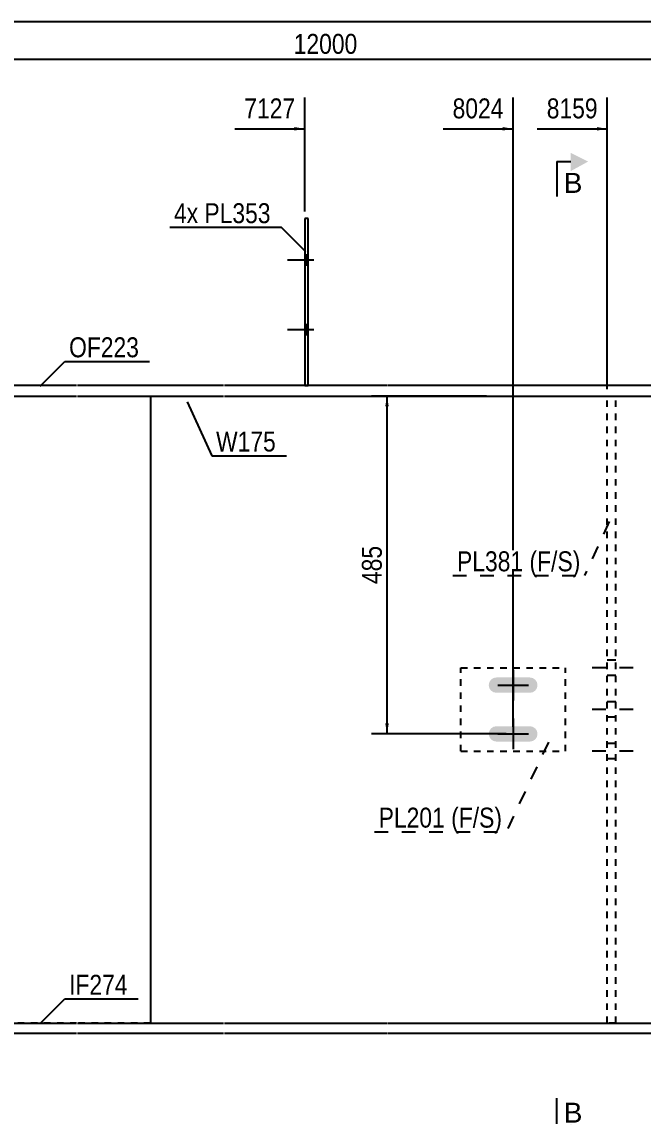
# Model space of a CAD drawing. Header units: millimetres. Extents: x -327 to 85, y -153 to 134.
# Drawn here: x -162.3 to -73.1, y -23.4 to 133.7 of the extents above; entities that cross this region are included whole.
import ezdxf

# ---------------------------------------------------------------- set-up
doc = ezdxf.new("R2010")
doc.units = ezdxf.units.MM
doc.linetypes.add('DXK_LINE_DOT1', pattern=[1.8814, 0.9407, -0.9407])
doc.linetypes.add('DXK_LINE_DOT2', pattern=[3.9198, 1.9599, -1.9599])
doc.styles.add('Arial', font='ARIAL.TTF', dxfattribs={"height": 0.2})
doc.styles.add('Arial Narrow', font='ARIALN.TTF', dxfattribs={"height": 0.2})

# ---------------------------------------------------------------- blocks, each defined once
blk = doc.blocks.new('Unknown-623351371-1210')
at = {"color": 5, "linetype": 'Continuous'}
blk.add_line((85.23, 133.7), (-324.77, 133.7), dxfattribs=at)
blk = doc.blocks.new('Part-623351371-1256 - 1231')
at = {"color": 2, "linetype": 'Continuous'}
for p, q in [((-164.95, 81.5), (-164.95, 80)), ((-154.45, 81.5), (-164.95, 81.5)), ((-133.35, 81.5), (-154.35, 81.5)), ((-109.9, 81.5), (-133.25, 81.5)), ((-49.83, 81.5), (-109.8, 81.5)), ((-25.12, 81.5), (-49.73, 81.5)), ((-25.12, 80), (-25.12, 81.5)), ((-164.95, 80), (-154.45, 80)), ((-154.35, 80), (-133.35, 80)), ((-133.25, 80), (-109.9, 80)), ((-109.8, 80), (-49.83, 80)), ((-49.73, 80), (-25.12, 80))]:
    blk.add_line(p, q, dxfattribs=at)
blk = doc.blocks.new('Bolt-623351371-1604 - 1231')
at = {"linetype": 'Continuous'}
for points in [[(-121.2, 98.8), (-121.2, 100.2), (-121.7, 100.2), (-121.7, 98.8)], [(-121.2, 98.8), (-121.2, 100.2), (-121.7, 100.2), (-121.7, 98.8)], [(-121.2, 88.8), (-121.2, 90.2), (-121.7, 90.2), (-121.7, 88.8)], [(-121.2, 88.8), (-121.2, 90.2), (-121.7, 90.2), (-121.7, 88.8)]]:
    blk.add_hatch(color=3, dxfattribs=at).paths.add_polyline_path(points)
at = {"color": 3, "linetype": 'Continuous'}
for p, q in [((-120.4, 99.5), (-124.2, 99.5)), ((-120.4, 99.5), (-124.2, 99.5)), ((-121.2, 100.2), (-121.7, 100.2)), ((-121.2, 100.2), (-121.7, 100.2)), ((-121.2, 98.8), (-121.7, 98.8)), ((-121.2, 98.8), (-121.7, 98.8)), ((-121.2, 90.2), (-121.7, 90.2)), ((-121.2, 90.2), (-121.7, 90.2)), ((-120.4, 89.5), (-124.2, 89.5)), ((-120.4, 89.5), (-124.2, 89.5)), ((-121.2, 88.8), (-121.7, 88.8)), ((-121.2, 88.8), (-121.7, 88.8))]:
    blk.add_line(p, q, dxfattribs=at)
blk = doc.blocks.new('Bolt-623351371-1588 - 1231')
at = {"linetype": 'Continuous'}
for points in [[(-88.38, 38.08), (-88.3, 38.5), (-88.38, 38.92), (-88.62, 39.28), (-88.98, 39.52), (-89.4, 39.6), (-94.2, 39.6), (-94.62, 39.52), (-94.98, 39.28), (-95.22, 38.92), (-95.3, 38.5), (-95.22, 38.08), (-94.98, 37.72), (-94.62, 37.48), (-94.2, 37.4), (-89.4, 37.4), (-88.98, 37.48), (-88.62, 37.72)], [(-88.38, 31.08), (-88.3, 31.5), (-88.38, 31.92), (-88.62, 32.28), (-88.98, 32.52), (-89.4, 32.6), (-94.2, 32.6), (-94.62, 32.52), (-94.98, 32.28), (-95.22, 31.92), (-95.3, 31.5), (-95.22, 31.08), (-94.98, 30.72), (-94.62, 30.48), (-94.2, 30.4), (-89.4, 30.4), (-88.98, 30.48), (-88.62, 30.72)]]:
    blk.add_hatch(color=3, dxfattribs=at).paths.add_polyline_path(points)
at = {"color": 3, "linetype": 'Continuous'}
for p, q in [((-91.8, 40.7), (-91.8, 36.3)), ((-94, 38.5), (-89.6, 38.5)), ((-91.8, 33.7), (-91.8, 29.3)), ((-94, 31.5), (-89.6, 31.5))]:
    blk.add_line(p, q, dxfattribs=at)
blk = doc.blocks.new('Part-623351371-1278 - 1231')
at = {"color": 2, "linetype": 'Continuous'}
for p, q in [((-164.95, -11.5), (-164.95, -10)), ((-164.95, -10), (-154.45, -10)), ((-154.35, -10), (-133.35, -10)), ((-133.25, -10), (-109.9, -10)), ((-109.8, -10), (-49.83, -10)), ((-49.73, -10), (-25.12, -10)), ((-25.12, -10), (-25.12, -11.5)), ((-154.45, -11.5), (-164.95, -11.5)), ((-133.35, -11.5), (-154.35, -11.5)), ((-109.9, -11.5), (-133.25, -11.5)), ((-49.83, -11.5), (-109.8, -11.5)), ((-25.12, -11.5), (-49.73, -11.5))]:
    blk.add_line(p, q, dxfattribs=at)
blk = doc.blocks.new('Part-623351371-1410 - 1231')
at = {"color": 7, "linetype": 'DXK_LINE_DOT1'}
for p, q in [((-296, 80), (-240.5, 80)), ((-296, -10), (-296, 80)), ((-240.4, 80), (-216.8, 80)), ((-216.7, 80), (-193.35, 80)), ((-193.25, 80), (-154.45, 80)), ((-154.35, 80), (-143.85, 80)), ((-240.5, -10), (-296, -10)), ((-216.8, -10), (-240.4, -10)), ((-193.35, -10), (-216.7, -10)), ((-154.45, -10), (-193.25, -10)), ((-143.85, -10), (-154.35, -10))]:
    blk.add_line(p, q, dxfattribs=at)
at = {"color": 2, "linetype": 'Continuous'}
blk.add_line((-143.85, 80), (-143.85, -10), dxfattribs=at)
blk = doc.blocks.new('Bolt-623351371-1609 - 1231')
at = {"color": 3, "linetype": 'DXK_LINE_DOT2'}
for p, q in [((-74.58, 41), (-81.38, 41)), ((-77.08, 42.1), (-78.28, 42.1)), ((-77.08, 39.9), (-78.28, 39.9)), ((-74.58, 35), (-81.38, 35)), ((-77.08, 36.1), (-78.28, 36.1)), ((-77.08, 33.9), (-78.28, 33.9)), ((-77.08, 30.1), (-78.28, 30.1)), ((-74.58, 29), (-81.38, 29)), ((-77.08, 27.9), (-78.28, 27.9))]:
    blk.add_line(p, q, dxfattribs=at)
blk = doc.blocks.new('Part-623351371-1553 - 1231')
at = {"color": 7, "linetype": 'DXK_LINE_DOT1'}
for p, q in [((-143.85, 80), (-143.85, -10)), ((-143.85, 80), (-133.35, 80)), ((-133.25, 80), (-109.9, 80)), ((-109.8, 80), (-49.83, 80)), ((-49.73, 80), (-13.73, 80)), ((-13.63, 80), (9.72, 80)), ((9.82, 80), (33.47, 80)), ((33.57, 80), (59.07, 80)), ((59.07, 80), (59.07, -10)), ((-143.85, -10), (-133.35, -10)), ((-133.25, -10), (-109.9, -10)), ((-109.8, -10), (-49.83, -10)), ((-49.73, -10), (-13.73, -10)), ((-13.63, -10), (9.72, -10)), ((9.82, -10), (21.12, -10)), ((21.62, -10), (33.47, -10)), ((33.57, -10), (59.07, -10))]:
    blk.add_line(p, q, dxfattribs=at)
blk = doc.blocks.new('Part-623351371-1571 - 1231')
at = {"color": 2, "linetype": 'Continuous'}
for p, q in [((-121.2, 105.5), (-121.7, 105.5)), ((-121.7, 105.5), (-121.7, 81.5)), ((-121.2, 81.5), (-121.2, 105.5))]:
    blk.add_line(p, q, dxfattribs=at)
at = {"color": 7, "linetype": 'DXK_LINE_DOT1'}
blk.add_line((-121.7, 81.5), (-121.2, 81.5), dxfattribs=at)
blk = doc.blocks.new('Part-623351371-1576 - 1231')
at = {"color": 7, "linetype": 'DXK_LINE_DOT1'}
for p, q in [((-99.3, 29), (-99.3, 41)), ((-99.3, 41), (-84.3, 41)), ((-84.3, 29), (-84.3, 41)), ((-99.3, 29), (-84.3, 29))]:
    blk.add_line(p, q, dxfattribs=at)
blk = doc.blocks.new('Part-623351371-1578 - 1231')
at = {"color": 7, "linetype": 'DXK_LINE_DOT1'}
for p, q in [((-78.28, -10), (-78.28, 80)), ((-77.08, -10), (-77.08, 80)), ((-77.08, -10), (-78.28, -10))]:
    blk.add_line(p, q, dxfattribs=at)
blk = doc.blocks.new('StraightDimension-623351371-7515 - 1231')
at = {"color": 7, "linetype": 'Continuous'}
blk.add_line((-298.5, 128.36), (61.07, 128.36), dxfattribs=at)
at = {"color": 0}
blk.add_wipeout([(-113.55, 128.51), (-113.55, 132.71), (-123.89, 132.71), (-123.89, 128.51)], dxfattribs=at)
at = {"color": 3, "style": 'Arial Narrow'}
blk.add_text('12000', height=2.863, dxfattribs=at).set_placement((-123.29, 129.11))
blk = doc.blocks.new('StraightDimension-623351371-10269 - 1231')
at = {"linetype": 'Continuous'}
blk.add_hatch(color=7, dxfattribs=at).paths.add_polyline_path([(-79.78, 118.6), (-78.28, 118.35), (-79.78, 118.1)])
at = {"color": 7, "linetype": 'Continuous'}
for p, q in [((-78.28, 81), (-78.28, 122.85)), ((-88.35, 118.35), (-78.28, 118.35))]:
    blk.add_line(p, q, dxfattribs=at)
at = {"color": 0}
blk.add_wipeout([(-79.06, 119.25), (-79.06, 123.45), (-87.57, 123.45), (-87.57, 119.25)], dxfattribs=at)
at = {"color": 3, "style": 'Arial Narrow'}
blk.add_text('8159', height=2.863, dxfattribs=at).set_placement((-86.97, 119.85))
blk = doc.blocks.new('StraightDimension-623351371-10270 - 1231')
at = {"linetype": 'Continuous'}
blk.add_hatch(color=7, dxfattribs=at).paths.add_polyline_path([(-93.3, 118.6), (-91.8, 118.35), (-93.3, 118.1)])
at = {"color": 7, "linetype": 'Continuous'}
for p, q in [((-91.8, 32.5), (-91.8, 122.85)), ((-101.86, 118.35), (-91.8, 118.35))]:
    blk.add_line(p, q, dxfattribs=at)
at = {"color": 0}
blk.add_wipeout([(-92.58, 119.25), (-92.58, 123.45), (-101.09, 123.45), (-101.09, 119.25)], dxfattribs=at)
at = {"color": 3, "style": 'Arial Narrow'}
blk.add_text('8024', height=2.863, dxfattribs=at).set_placement((-100.49, 119.85))
blk = doc.blocks.new('StraightDimension-623351371-10271 - 1231')
at = {"linetype": 'Continuous'}
blk.add_hatch(color=7, dxfattribs=at).paths.add_polyline_path([(-123.2, 118.6), (-121.7, 118.35), (-123.2, 118.1)])
at = {"color": 7, "linetype": 'Continuous'}
for p, q in [((-121.7, 106.5), (-121.7, 122.85)), ((-131.76, 118.35), (-121.7, 118.35))]:
    blk.add_line(p, q, dxfattribs=at)
at = {"color": 0}
blk.add_wipeout([(-122.48, 119.25), (-122.48, 123.45), (-130.99, 123.45), (-130.99, 119.25)], dxfattribs=at)
at = {"color": 3, "style": 'Arial Narrow'}
blk.add_text('7127', height=2.863, dxfattribs=at).set_placement((-130.39, 119.85))
blk = doc.blocks.new('StraightDimension-623351371-10402 - 1231')
at = {"linetype": 'Continuous'}
for points in [[(-110.15, 78.5), (-109.9, 80), (-109.65, 78.5)], [(-109.65, 33), (-109.9, 31.5), (-110.15, 33)]]:
    blk.add_hatch(color=7, dxfattribs=at).paths.add_polyline_path(points)
at = {"color": 7, "linetype": 'Continuous'}
for p, q in [((-95.6, 80), (-112.15, 80)), ((-109.9, 31.5), (-109.9, 80)), ((-92.8, 31.5), (-112.15, 31.5))]:
    blk.add_line(p, q, dxfattribs=at)
at = {"color": 0}
blk.add_wipeout([(-110.05, 59.09), (-114.25, 59.09), (-114.25, 52.41), (-110.05, 52.41)], dxfattribs=at)
at = {"color": 3, "style": 'Arial Narrow'}
blk.add_text('485', height=2.863, rotation=90.0002, dxfattribs=at).set_placement((-110.65, 53.01))
blk = doc.blocks.new('Mark-623351371-5017 - 1231')
at = {"color": 0}
blk.add_wipeout([(-125.85, 72.03), (-125.85, 75.03), (-134.44, 75.03), (-134.44, 72.03)], dxfattribs=at)
blk.add_wipeout([(-125.85, 72.03), (-125.85, 75.03), (-134.44, 75.03), (-134.44, 72.03)], dxfattribs=at)
at = {"color": 7, "linetype": 'Continuous'}
for p, q in [((-138.58, 79.16), (-135.04, 71.43)), ((-135.04, 71.43), (-124.35, 71.43))]:
    blk.add_line(p, q, dxfattribs=at)
at = {"color": 3, "style": 'Arial Narrow'}
blk.add_text('W175', height=2.863, dxfattribs=at).set_placement((-134.44, 72.03))
blk = doc.blocks.new('MarkSet-623351371-4808 - 1231')
at = {"color": 7, "linetype": 'Continuous'}
blk.add_line((-121.57, 100.67), (-125.11, 104.21), dxfattribs=at)
at = {"color": 0}
for points in [[(-137.01, 104.81), (-137.01, 107.81), (-140.48, 107.81), (-140.48, 104.81)], [(-126.61, 104.81), (-126.61, 107.81), (-136.11, 107.81), (-136.11, 104.81)]]:
    blk.add_wipeout(points, dxfattribs=at)
for points in [[(-137.01, 104.81), (-137.01, 107.81), (-140.48, 107.81), (-140.48, 104.81)], [(-126.61, 104.81), (-126.61, 107.81), (-136.11, 107.81), (-136.11, 104.81)]]:
    blk.add_wipeout(points, dxfattribs=at)
at = {"color": 7, "linetype": 'Continuous'}
blk.add_line((-141.08, 104.21), (-125.11, 104.21), dxfattribs=at)
at = {"color": 3, "style": 'Arial Narrow'}
for s, p in [('4x', (-140.48, 104.81)), ('PL353', (-136.11, 104.81))]:
    blk.add_text(s, height=2.863, dxfattribs=at).set_placement(p)
blk = doc.blocks.new('Mark-623351371-4815 - 1231')
at = {"color": 0}
blk.add_wipeout([(-145.49, 85.56), (-145.49, 88.56), (-155.54, 88.56), (-155.54, 85.56)], dxfattribs=at)
blk.add_wipeout([(-145.49, 85.56), (-145.49, 88.56), (-155.54, 88.56), (-155.54, 85.56)], dxfattribs=at)
at = {"color": 7, "linetype": 'Continuous'}
for p, q in [((-159.68, 81.43), (-156.14, 84.96)), ((-156.14, 84.96), (-143.99, 84.96))]:
    blk.add_line(p, q, dxfattribs=at)
at = {"color": 3, "style": 'Arial Narrow'}
blk.add_text('OF223', height=2.863, dxfattribs=at).set_placement((-155.54, 85.56))
blk = doc.blocks.new('Mark-623351371-4818 - 1231')
at = {"color": 0}
blk.add_wipeout([(-147.14, -5.94), (-147.14, -2.94), (-155.54, -2.94), (-155.54, -5.94)], dxfattribs=at)
blk.add_wipeout([(-147.14, -5.94), (-147.14, -2.94), (-155.54, -2.94), (-155.54, -5.94)], dxfattribs=at)
at = {"color": 7, "linetype": 'Continuous'}
for p, q in [((-159.68, -10.07), (-156.14, -6.54)), ((-156.14, -6.54), (-145.64, -6.54))]:
    blk.add_line(p, q, dxfattribs=at)
at = {"color": 3, "style": 'Arial Narrow'}
blk.add_text('IF274', height=2.863, dxfattribs=at).set_placement((-155.54, -5.94))
blk = doc.blocks.new('Mark-623351371-4983 - 1231')
at = {"color": 0}
for points in [[(-101.59, 18.05), (-101.59, 21.05), (-111.1, 21.05), (-111.1, 18.05)], [(-93.4, 18.05), (-93.4, 21.05), (-100.69, 21.05), (-100.69, 18.05)]]:
    blk.add_wipeout(points, dxfattribs=at)
for points in [[(-101.59, 18.05), (-101.59, 21.05), (-111.1, 21.05), (-111.1, 18.05)], [(-93.4, 18.05), (-93.4, 21.05), (-100.69, 21.05), (-100.69, 18.05)]]:
    blk.add_wipeout(points, dxfattribs=at)
at = {"color": 7, "linetype": 'DXK_LINE_DOT2'}
for p in [(-86.74, 30.33), (-111.7, 17.45)]:
    blk.add_line(p, (-92.8, 17.45), dxfattribs=at)
at = {"color": 3, "style": 'Arial Narrow'}
for s, p in [('PL201', (-111.1, 18.05)), ('(F/', (-100.69, 18.05)), ('S)', (-96.68, 18.05))]:
    blk.add_text(s, height=2.863, dxfattribs=at).set_placement(p)
blk = doc.blocks.new('Mark-623351371-4989 - 1231')
at = {"color": 0}
for points in [[(-90.35, 54.84), (-90.35, 57.84), (-99.85, 57.84), (-99.85, 54.84)], [(-82.15, 54.84), (-82.15, 57.84), (-89.45, 57.84), (-89.45, 54.84)]]:
    blk.add_wipeout(points, dxfattribs=at)
for points in [[(-90.35, 54.84), (-90.35, 57.84), (-99.85, 57.84), (-99.85, 54.84)], [(-82.15, 54.84), (-82.15, 57.84), (-89.45, 57.84), (-89.45, 54.84)]]:
    blk.add_wipeout(points, dxfattribs=at)
at = {"color": 7, "linetype": 'DXK_LINE_DOT2'}
for p in [(-78.01, 61.97), (-100.45, 54.24)]:
    blk.add_line(p, (-81.55, 54.24), dxfattribs=at)
at = {"color": 3, "style": 'Arial Narrow'}
for s, p in [('PL381', (-99.85, 54.84)), ('(F/', (-89.45, 54.84)), ('S)', (-85.43, 54.84))]:
    blk.add_text(s, height=2.863, dxfattribs=at).set_placement(p)
blk = doc.blocks.new('SectionMark-623351371-8738 - 1231')
at = {"color": 7, "linetype": 'Continuous'}
for p, q in [((-85.53, 113.65), (-85.53, 108.65)), ((-85.53, 113.65), (-83.53, 113.65)), ((-85.53, -25.8), (-85.53, -20.8)), ((-85.53, -25.8), (-83.53, -25.8))]:
    blk.add_line(p, q, dxfattribs=at)
at = {"color": 0, "linetype": 'Continuous'}
for points in [[(-81.87, 109.15), (-81.87, 112.15), (-84.53, 112.15), (-84.53, 109.15)], [(-81.87, -24.3), (-81.87, -21.3), (-84.53, -21.3), (-84.53, -24.3)]]:
    blk.add_wipeout(points, dxfattribs=at)
at = {"linetype": 'Continuous'}
for points in [[(-83.53, 114.9), (-81.03, 113.65), (-83.53, 112.28)], [(-83.53, -24.55), (-81.03, -25.8), (-83.53, -27.18)]]:
    blk.add_hatch(color=7, dxfattribs=at).paths.add_polyline_path(points)
at = {"color": 136, "linetype": 'Continuous', "style": 'Arial'}
for p in [(-84.53, 109.15), (-84.53, -24.3)]:
    blk.add_text('B', height=2.87, dxfattribs=at).set_placement(p)

msp = doc.modelspace()

# ---------------------------------------------------------------- block references
for name in ['Unknown-623351371-1210', 'Part-623351371-1571 - 1231', 'Bolt-623351371-1604 - 1231', 'Part-623351371-1256 - 1231', 'Part-623351371-1410 - 1231', 'Part-623351371-1553 - 1231', 'Part-623351371-1578 - 1231', 'Part-623351371-1576 - 1231', 'Bolt-623351371-1609 - 1231', 'Bolt-623351371-1588 - 1231', 'Part-623351371-1278 - 1231']:
    msp.add_blockref(name, (0, 0))

# ---------------------------------------------------------------- next in the draw order: block references
for name in ['StraightDimension-623351371-7515 - 1231', 'Mark-623351371-4815 - 1231', 'Mark-623351371-5017 - 1231', 'Mark-623351371-4983 - 1231', 'Mark-623351371-4818 - 1231']:
    msp.add_blockref(name, (0, 0))

# ---------------------------------------------------------------- next in the draw order: block references
for name in ['StraightDimension-623351371-10271 - 1231', 'StraightDimension-623351371-10270 - 1231', 'StraightDimension-623351371-10269 - 1231']:
    msp.add_blockref(name, (0, 0))

# ---------------------------------------------------------------- next in the draw order: block references
for name in ['MarkSet-623351371-4808 - 1231', 'StraightDimension-623351371-10402 - 1231']:
    msp.add_blockref(name, (0, 0))

# ---------------------------------------------------------------- next in the draw order: block references
msp.add_blockref('Mark-623351371-4989 - 1231', (0, 0))

# ---------------------------------------------------------------- next in the draw order: block references
msp.add_blockref('SectionMark-623351371-8738 - 1231', (0, 0))

doc.saveas('drawing.dxf')
